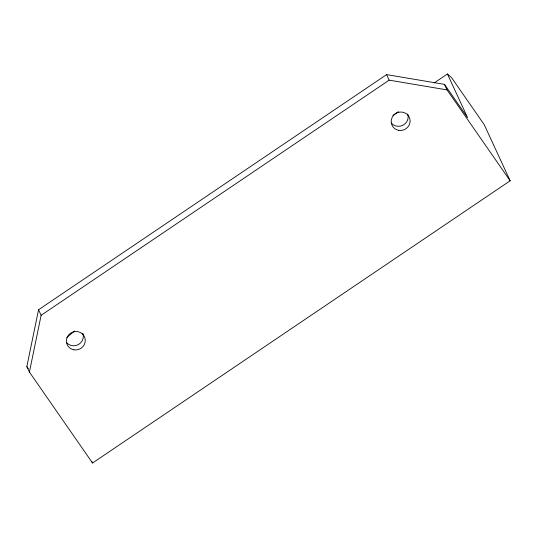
<?xml version="1.0" encoding="UTF-8"?>
<svg xmlns="http://www.w3.org/2000/svg" width="537" height="537" viewBox="0 0 537 537"><rect width="100%" height="100%" fill="white"/><g stroke="black" fill="none" stroke-linecap="round" stroke-linejoin="round"><path stroke-width="0.81" d="M447.422 73.985L451.557 77.623L484.253 124.725L510.15 180.788L92.545 463.015L29.414 372.074L26.85 366.529L38.557 309.748L386.593 74.609L444.495 84.363L467.593 117.637L447.422 73.985L434.265 82.879M29.414 372.074L41.114 315.293L38.557 309.748M41.114 315.293L389.157 80.147L447.053 89.907L510.15 180.788M26.85 366.529L28.266 368.57M444.495 84.363L447.053 89.907M386.593 74.609L389.157 80.147M91.84 461.498L92.545 463.015M66.87 337.592A44.846 12.036 -34.8 0 1 74.67 330.94M392.903 115.408A44.846 12.036 -34.8 0 1 398.434 111.669M82.873 333.37A9.532 9.169 -24.8 0 1 78.422 344.546A9.532 9.169 -24.8 0 1 66.494 342.532M407.704 113.904A9.532 9.169 -24.8 0 1 403.253 125.081A9.532 9.169 -24.8 0 1 391.325 123.067M73.938 349.822A9.532 9.169 -24.8 0 0 84.792 337.525A9.532 9.169 -24.8 0 0 68.716 334.82A9.532 9.169 -24.8 0 0 73.938 349.822M398.776 130.357A9.532 9.169 -24.8 0 0 409.624 118.059A9.532 9.169 -24.8 0 0 393.554 115.354A9.532 9.169 -24.8 0 0 398.776 130.357"/></g></svg>
